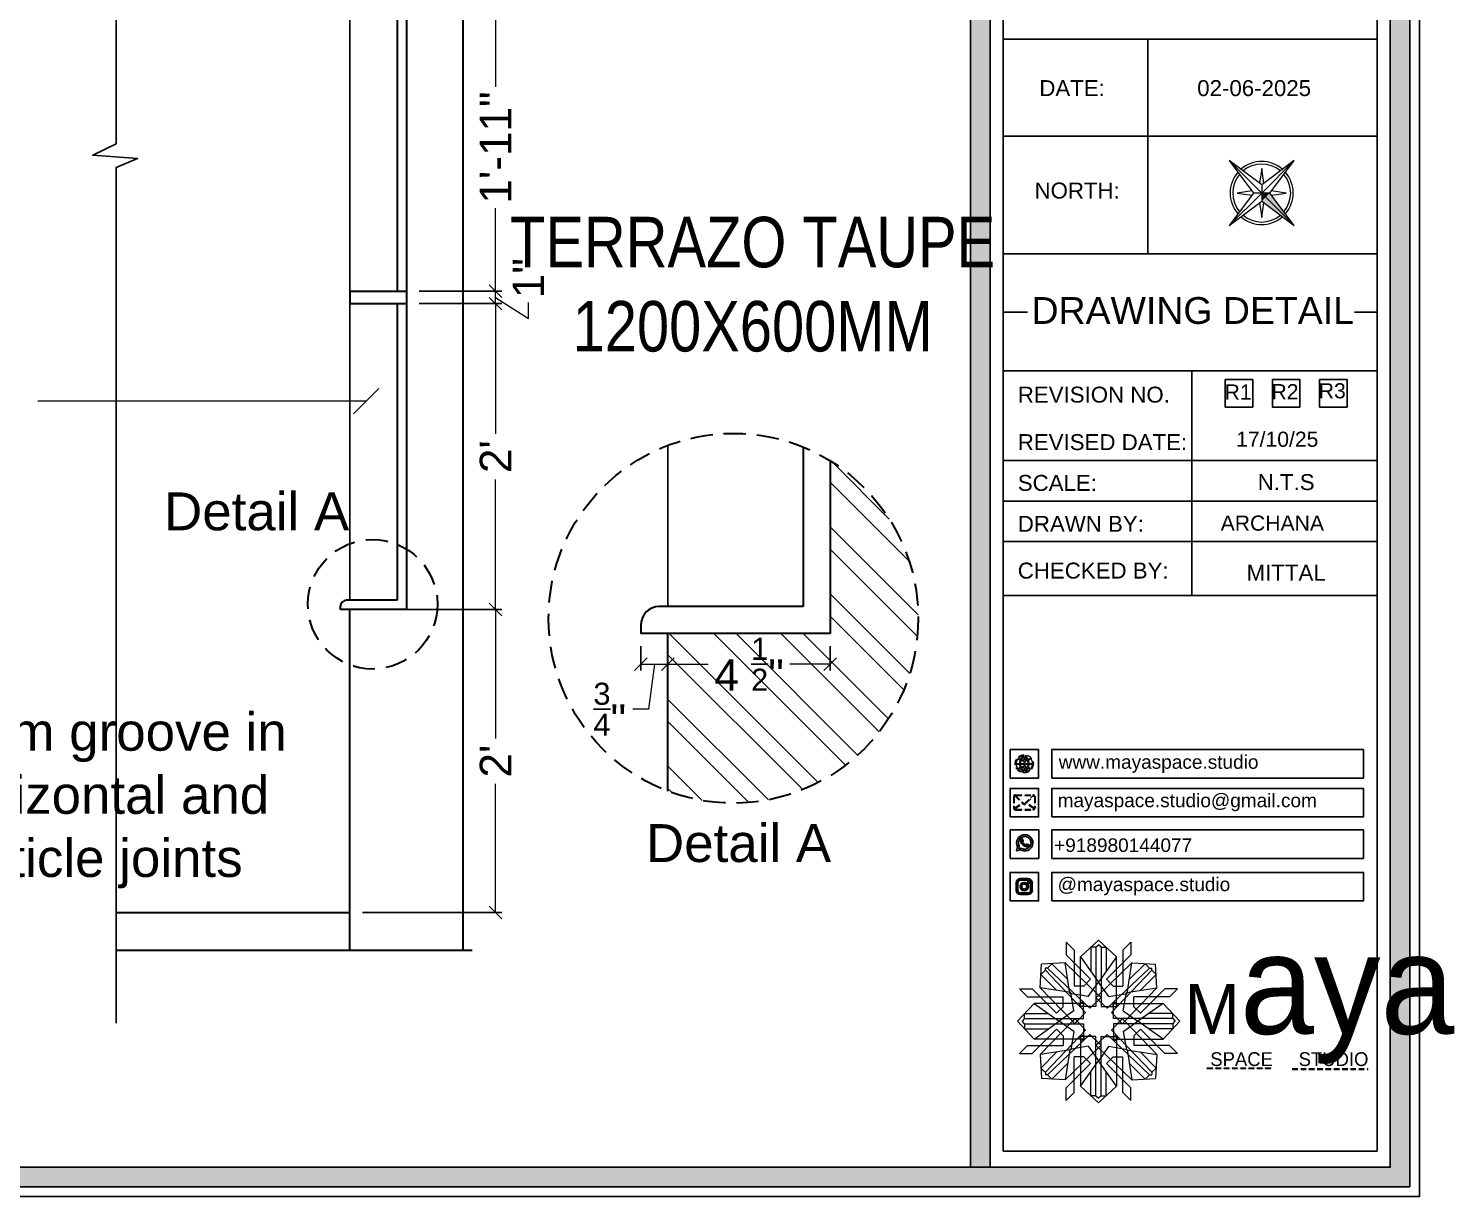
# Model space of a CAD drawing. Header units: millimetres. Extents: x 56222 to 3066687, y -650199 to -121287.
# Drawn here: x 150250.8 to 150363.8, y -184285.5 to -184193 of the extents above; entities that cross this region are included whole.
import ezdxf
from ezdxf.enums import TextEntityAlignment as Align

# ---------------------------------------------------------------- set-up
doc = ezdxf.new("R2010")
doc.units = ezdxf.units.MM
doc.header["$MEASUREMENT"] = 0
doc.header["$PDMODE"] = 35
doc.linetypes.add('DASHED2', pattern=[0.375, 0.25, -0.125])
doc.linetypes.add('DASHEDX2', pattern=[1.5, 1, -0.5])
doc.layers.get('Defpoints').update_dxf_attribs({"color": 220})
for name, color, linetype, lineweight in [('dim05', 1, 'Continuous', 13), ('Dimension', 10, 'DASHEDX2', 20), ('FIRST FLOOR ( TEXT )', 7, 'Continuous', 9), ('Flooring', 253, 'Continuous', 30), ('LABALLING', 1, 'Continuous', 25), ('NAME PLATE', 7, 'Continuous', 25), ('title block', 7, 'Continuous', 9), ('wall', 7, 'Continuous', 30), ('XX~SLAB ( BEAM )~ ( DIM )', 7, 'Continuous', 9)]:
    doc.layers.add(name, color=color, linetype=linetype, lineweight=lineweight)
doc.layers.add('hatch', color=253, linetype='Continuous', lineweight=0, transparency=0.4)
doc.styles.add('Aerial', font='arial.ttf')
doc.styles.add('Arial', font='arial.ttf')
doc.styles.add('KATHA', font='swissc.ttf')
doc.styles.get("Standard").update_dxf_attribs({"font": 'arial.ttf', "height": 6})
doc.dimstyles.new('ISO-25', dxfattribs={"dimtxt": 2.5, "dimasz": 1, "dimexe": 0.5, "dimexo": 1, "dimtad": 0, "dimdec": 1, "dimlunit": 4, "dimtxsty": 'Standard', "dimblk": 'OBLIQUE', "dimcen": 2.5, "dimclrd": 1, "dimclre": 1, "dimclrt": 5, "dimadec": 0, "dimazin": 0, "dimtfac": 1, "dimtdec": 1, "dimtmove": 0, "dimatfit": 3, "dimfxl": 1, "dimlwd": -1, "dimarcsym": 0})
doc.dimstyles.new('NEW ', dxfattribs={"dimtxt": 3, "dimasz": 2, "dimexe": 1, "dimexo": 1, "dimgap": 0.089996, "dimtad": 0, "dimtoh": 1, "dimzin": 3, "dimdsep": 46, "dimlunit": 4, "dimtxsty": 'Aerial', "dimblk": 'OBLIQUE', "dimcen": 0.089996, "dimdle": 1, "dimclrd": 252, "dimclre": 252, "dimclrt": 7, "dimadec": 0, "dimazin": 1, "dimtfac": 1, "dimtdec": 0, "dimtofl": 0, "dimtmove": 1, "dimatfit": 3, "dimldrblk": 'OBLIQUE', "dimfxl": 1, "dimtolj": 1, "dimtzin": 0, "dimlwd": 5, "dimlwe": 5, "dimarcsym": 0})

# ---------------------------------------------------------------- blocks, each defined once
blk = doc.blocks.new('FSFSF')
at = {"color": 42, "lineweight": 5, "true_color": 0xe0ac11}
for p, q in [((28600.03, 143.51), (28600.03, 140.16)), ((28602.15, 141.41), (28600.03, 143.51)), ((28603.86, 139.69), (28608.58, 144.08)), ((28613.31, 139.69), (28608.58, 144.08)), ((28615.02, 141.41), (28617.14, 143.51)), ((28617.14, 143.51), (28617.14, 140.16)), ((28606.47, 133.76), (28600.03, 140.16)), ((28602.15, 141.41), (28602.15, 131.95)), ((28603.86, 126.58), (28603.86, 139.69)), ((28603.86, 139.69), (28608.58, 133.02)), ((28607.9, 142.22), (28606.58, 142.22)), ((28606.58, 142.22), (28606.58, 135.84)), ((28607.9, 142.22), (28608.58, 142.85)), ((28607.9, 142.22), (28607.9, 126.58)), ((28609.27, 142.22), (28608.59, 142.85)), ((28613.31, 139.69), (28608.59, 133.02)), ((28609.27, 142.22), (28609.27, 126.58)), ((28609.27, 142.22), (28610.59, 142.22)), ((28610.59, 142.22), (28610.59, 135.84)), ((28610.7, 133.76), (28617.14, 140.16)), ((28613.31, 126.58), (28613.31, 139.69)), ((28615.02, 141.41), (28615.02, 131.95)), ((28593.19, 131.45), (28593.54, 137.71)), ((28593.39, 135), (28594.56, 136.12)), ((28599.8, 138.06), (28593.54, 137.71)), ((28595.12, 136.69), (28594.53, 136.69)), ((28594.56, 136.12), (28594.56, 136.71)), ((28605.17, 124.98), (28594.56, 136.12)), ((28596.24, 137.86), (28595.12, 136.69)), ((28606.27, 126.08), (28595.12, 136.69)), ((28596.24, 137.86), (28600.47, 133.65)), ((28601.03, 130), (28599.8, 138.06)), ((28599.8, 138.05), (28608.58, 129.56)), ((28617.37, 138.05), (28608.59, 129.56)), ((28610.9, 126.08), (28622.05, 136.69)), ((28612.02, 124.98), (28622.62, 136.12)), ((28616.14, 130), (28617.37, 138.06)), ((28620.93, 137.86), (28616.7, 133.65)), ((28617.37, 138.06), (28623.63, 137.71)), ((28620.93, 137.86), (28622.05, 136.69)), ((28622.05, 136.69), (28622.64, 136.69)), ((28622.62, 136.12), (28622.62, 136.71)), ((28623.8, 135), (28622.62, 136.12)), ((28624, 131.45), (28623.65, 137.71)), ((28593.39, 135), (28597.6, 130.78)), ((28604.75, 131.95), (28602.15, 131.95)), ((28606.47, 133.76), (28604.75, 131.95)), ((28605.86, 129.18), (28608.58, 133.02)), ((28611.31, 129.18), (28608.59, 133.02)), ((28610.7, 133.76), (28612.42, 131.95)), ((28612.42, 131.95), (28615.02, 131.95)), ((28623.8, 135), (28619.59, 130.78)), ((28587.73, 131.22), (28591.08, 131.22)), ((28589.84, 129.1), (28587.73, 131.22)), ((28589.84, 129.1), (28599.29, 129.1)), ((28597.49, 124.78), (28591.08, 131.22)), ((28593.19, 131.45), (28601.69, 122.67)), ((28601.25, 130.22), (28593.19, 131.45)), ((28599.29, 126.5), (28599.29, 129.1)), ((28605.86, 129.18), (28601.03, 130)), ((28602.07, 125.39), (28601.25, 130.22)), ((28606.27, 126.08), (28608.58, 128.27)), ((28607.9, 128.92), (28608.58, 129.56)), ((28607.9, 128.92), (28608.58, 128.27)), ((28609.27, 128.92), (28608.59, 129.56)), ((28609.27, 128.92), (28608.59, 128.27)), ((28610.9, 126.08), (28608.59, 128.27)), ((28611.31, 129.18), (28616.14, 130)), ((28615.12, 125.39), (28615.94, 130.22)), ((28623.99, 131.45), (28615.5, 122.67)), ((28615.94, 130.22), (28624, 131.45)), ((28627.34, 129.1), (28617.89, 129.1)), ((28617.89, 126.5), (28617.89, 129.1)), ((28619.7, 124.78), (28626.1, 131.22)), ((28629.45, 131.22), (28626.1, 131.22)), ((28627.34, 129.1), (28629.45, 131.22)), ((28591.56, 127.39), (28587.17, 122.66)), ((28589.03, 123.35), (28589.03, 124.67)), ((28589.03, 124.67), (28595.4, 124.67)), ((28604.66, 127.39), (28591.56, 127.39)), ((28591.56, 127.39), (28598.23, 122.67)), ((28597.49, 124.78), (28599.29, 126.5)), ((28602.07, 125.39), (28598.23, 122.67)), ((28605.17, 124.98), (28602.97, 122.67)), ((28603.68, 126.54), (28603.68, 127.39)), ((28604.66, 126.54), (28603.68, 126.54)), ((28604.71, 127.57), (28603.86, 127.57)), ((28607.9, 126.58), (28603.86, 126.58)), ((28604.66, 123.35), (28604.66, 127.39)), ((28604.7, 126.58), (28604.71, 127.57)), ((28609.27, 126.58), (28613.31, 126.58)), ((28612.02, 124.98), (28614.21, 122.67)), ((28612.46, 126.58), (28612.46, 127.57)), ((28612.46, 127.57), (28613.31, 127.57)), ((28612.52, 123.35), (28612.52, 127.39)), ((28612.52, 127.39), (28625.63, 127.39)), ((28612.52, 126.54), (28613.51, 126.54)), ((28613.51, 126.54), (28613.51, 127.39)), ((28615.12, 125.39), (28618.96, 122.67)), ((28619.7, 124.78), (28617.89, 126.5)), ((28625.63, 127.39), (28618.96, 122.67)), ((28628.16, 124.67), (28621.78, 124.67)), ((28625.63, 127.39), (28630.02, 122.66)), ((28628.16, 123.35), (28628.16, 124.67)), ((28591.56, 117.94), (28587.17, 122.66)), ((28589.03, 123.35), (28588.4, 122.67)), ((28589.03, 121.98), (28588.4, 122.65)), ((28589.03, 123.35), (28604.66, 123.35)), ((28589.03, 121.98), (28604.66, 121.98)), ((28589.03, 121.98), (28589.03, 120.66)), ((28589.03, 120.66), (28595.4, 120.66)), ((28597.49, 120.54), (28591.08, 114.11)), ((28591.56, 117.94), (28598.23, 122.65)), ((28593.19, 113.88), (28601.69, 122.65)), ((28597.49, 120.54), (28599.29, 118.83)), ((28602.07, 119.94), (28598.23, 122.65)), ((28602.33, 123.35), (28601.69, 122.67)), ((28602.33, 121.98), (28601.69, 122.65)), ((28602.33, 123.35), (28602.97, 122.67)), ((28602.33, 121.98), (28602.97, 122.65)), ((28605.17, 120.35), (28602.97, 122.65)), ((28604.66, 121.98), (28604.66, 117.94)), ((28612.02, 120.35), (28614.21, 122.65)), ((28628.16, 123.35), (28612.52, 123.35)), ((28612.52, 121.98), (28612.52, 117.94)), ((28628.16, 121.98), (28612.52, 121.98)), ((28614.85, 123.35), (28614.21, 122.67)), ((28614.85, 121.98), (28614.21, 122.65)), ((28614.85, 123.35), (28615.5, 122.67)), ((28614.85, 121.98), (28615.5, 122.65)), ((28615.12, 119.94), (28618.96, 122.65)), ((28623.99, 113.88), (28615.5, 122.65)), ((28619.7, 120.54), (28617.89, 118.83)), ((28625.63, 117.94), (28618.96, 122.65)), ((28619.7, 120.54), (28626.1, 114.11)), ((28628.16, 120.66), (28621.78, 120.66)), ((28625.63, 117.94), (28630.02, 122.66)), ((28628.16, 123.35), (28628.78, 122.67)), ((28628.16, 121.98), (28628.78, 122.65)), ((28628.16, 121.98), (28628.16, 120.66)), ((28604.66, 117.94), (28591.56, 117.94)), ((28605.17, 120.35), (28594.56, 109.2)), ((28606.27, 119.15), (28595.12, 108.54)), ((28599.29, 118.83), (28599.29, 116.23)), ((28602.07, 119.94), (28601.25, 115.1)), ((28604.66, 118.78), (28603.68, 118.78)), ((28603.68, 118.78), (28603.68, 117.94)), ((28607.9, 118.65), (28603.86, 118.65)), ((28603.86, 118.65), (28603.86, 105.54)), ((28604.71, 117.66), (28603.86, 117.66)), ((28604.7, 118.65), (28604.71, 117.66)), ((28606.27, 119.15), (28608.58, 116.96)), ((28607.9, 103.01), (28607.9, 118.65)), ((28607.9, 116.31), (28608.58, 116.96)), ((28610.9, 119.15), (28608.59, 116.96)), ((28609.27, 116.31), (28608.59, 116.96)), ((28609.27, 118.65), (28613.31, 118.65)), ((28609.27, 103.01), (28609.27, 118.65)), ((28610.9, 119.15), (28622.05, 108.54)), ((28612.02, 120.35), (28622.62, 109.2)), ((28612.46, 118.65), (28612.46, 117.66)), ((28612.46, 117.66), (28613.31, 117.66)), ((28612.52, 118.78), (28613.51, 118.78)), ((28612.52, 117.94), (28625.63, 117.94)), ((28613.31, 118.65), (28613.31, 105.54)), ((28613.51, 118.78), (28613.51, 117.94)), ((28615.12, 119.94), (28615.94, 115.1)), ((28617.89, 118.83), (28617.89, 116.23)), ((28589.84, 116.23), (28587.73, 114.11)), ((28587.73, 114.11), (28591.08, 114.11)), ((28589.84, 116.23), (28599.29, 116.23)), ((28601.25, 115.1), (28593.19, 113.87)), ((28593.19, 113.87), (28593.54, 107.62)), ((28593.39, 110.32), (28597.6, 114.55)), ((28599.8, 107.17), (28608.58, 115.67)), ((28601.03, 115.23), (28599.8, 107.17)), ((28605.86, 116.05), (28601.03, 115.23)), ((28602.15, 103.82), (28602.15, 113.27)), ((28604.75, 113.27), (28602.15, 113.27)), ((28606.47, 111.47), (28604.75, 113.27)), ((28605.86, 116.05), (28608.58, 112.21)), ((28607.9, 116.31), (28608.58, 115.67)), ((28609.27, 116.31), (28608.59, 115.67)), ((28611.31, 116.05), (28608.59, 112.21)), ((28617.37, 107.17), (28608.59, 115.67)), ((28610.7, 111.47), (28612.42, 113.27)), ((28611.31, 116.05), (28616.14, 115.23)), ((28612.42, 113.27), (28615.02, 113.27)), ((28615.02, 103.82), (28615.02, 113.27)), ((28615.94, 115.1), (28624, 113.87)), ((28616.14, 115.23), (28617.37, 107.17)), ((28627.34, 116.23), (28617.89, 116.23)), ((28623.8, 110.32), (28619.59, 114.55)), ((28624, 113.87), (28623.65, 107.62)), ((28629.45, 114.11), (28626.1, 114.11)), ((28627.34, 116.23), (28629.45, 114.11)), ((28593.39, 110.32), (28594.56, 109.2)), ((28594.56, 109.2), (28594.56, 108.61)), ((28596.24, 107.37), (28600.47, 111.58)), ((28606.47, 111.47), (28600.03, 105.07)), ((28603.86, 105.54), (28608.58, 112.21)), ((28606.58, 103.01), (28606.58, 109.38)), ((28613.31, 105.54), (28608.59, 112.21)), ((28610.59, 103.01), (28610.59, 109.38)), ((28610.7, 111.47), (28617.14, 105.07)), ((28620.93, 107.37), (28616.7, 111.58)), ((28623.8, 110.32), (28622.62, 109.2)), ((28622.62, 109.2), (28622.62, 108.61)), ((28599.8, 107.17), (28593.54, 107.52)), ((28595.12, 108.54), (28594.53, 108.54)), ((28596.24, 107.37), (28595.12, 108.54)), ((28603.86, 105.54), (28608.58, 101.15)), ((28613.31, 105.54), (28608.58, 101.15)), ((28617.37, 107.17), (28623.63, 107.52)), ((28620.93, 107.37), (28622.05, 108.54)), ((28622.05, 108.54), (28622.64, 108.54)), ((28600.03, 101.71), (28600.03, 105.07)), ((28602.15, 103.82), (28600.03, 101.71)), ((28607.9, 103.01), (28606.58, 103.01)), ((28607.9, 103.01), (28608.58, 102.38)), ((28609.27, 103.01), (28608.59, 102.38)), ((28609.27, 103.01), (28610.59, 103.01)), ((28615.02, 103.82), (28617.14, 101.71)), ((28617.14, 101.71), (28617.14, 105.07))]:
    blk.add_line(p, q, dxfattribs=at)
blk = doc.blocks.new('hgwg')
at = {"layer": 'Dimension', "true_color": 0xd39e00}
h = blk.add_hatch(color=42, dxfattribs=at)
h.dxf.hatch_style = 1
h.paths.add_polyline_path([(27505.71, 45.05), (27494.27, 45.05), (27494.27, 44.9), (27505.71, 44.9)])
h = blk.add_hatch(color=42, dxfattribs=at)
h.dxf.hatch_style = 1
h.paths.add_polyline_path([(27523.3, 44.9), (27509.68, 44.9), (27509.68, 44.75), (27523.3, 44.75)])
at = {"layer": 'Dimension', "color": 42, "true_color": 0xd39e00}
for p, q in [((27494.27, 45.05), (27505.71, 45.05)), ((27494.27, 44.9), (27494.27, 45.05)), ((27494.27, 44.9), (27505.71, 44.9)), ((27505.71, 45.05), (27505.71, 44.9)), ((27509.68, 44.9), (27523.3, 44.9)), ((27509.68, 44.9), (27509.68, 44.75)), ((27509.68, 44.75), (27523.3, 44.75)), ((27523.3, 44.75), (27523.3, 44.9))]:
    blk.add_line(p, q, dxfattribs=at)
at = {"layer": 'Dimension', "color": 42, "true_color": 0xd39e00, "attachment_point": 1}
for s, width, insert, char_height in [('{\\fCinzel|b0|i0|c0|p2;\\H1.5x;M\\fAmsterdam One|b0|i0|c0|p2;\\H2x;aya}', 85.3277, (27490.17, 69.17), 6), ('{\\fCinzel|b0|i0|c0|p2;SPACE     STUDIO}', 66.129, (27494.83, 47.86), 2.5)]:
    blk.add_mtext_dynamic_manual_height_columns(s, width=width, gutter_width=30, heights=[0], dxfattribs=dict(at, insert=insert, char_height=char_height))
blk = doc.blocks.new('QEGW4TG')
at = {"layer": 'Dimension', "true_color": 0x000000}
h = blk.add_hatch(color=18, dxfattribs=at)
h.dxf.hatch_style = 1
h.paths.add_polyline_path([(2.69, 1.93, 0.170513), (2.95, 1.97, 0.190337), (3.11, 2.18, 0.316231), (3.07, 2.28), (2.79, 2.37, 0.273721), (2.69, 2.34, 0.040749), (2.63, 2.27, -0.441282), (2.53, 2.25, -0.11828), (2.06, 2.64, -0.441282), (2.07, 2.74, 0.040749), (2.13, 2.81, 0.290083), (2.14, 2.92), (2.01, 3.18, 0.316231), (1.91, 3.2, 0.190337), (1.73, 3, 0.170513), (1.72, 2.74, 0.252784)], flags=0)
h.paths.add_polyline_path([(1.19, 1.98), (1.03, 1.3, 0.550912), (1.11, 1.23), (1.75, 1.39, 6.344125)])
h.paths.add_polyline_path([(1.81, 1.7), (1.4, 1.6), (1.5, 2.03, -9.071339)], flags=16)
h.paths.add_polyline_path([(3.11, 2.16, -0.17811), (2.95, 1.97, -0.170513), (2.69, 1.93, -0.252784), (1.72, 2.74, -0.170513), (1.73, 3, -0.17811), (1.89, 3.19, -0.370089), (2.01, 3.18), (2.14, 2.92, -0.307185), (2.13, 2.8, -0.041087), (2.06, 2.73, 0.321676), (2.05, 2.65, 0.126524), (2.55, 2.24, 0.312216), (2.62, 2.26, -0.041087), (2.68, 2.34, -0.290673), (2.79, 2.37), (3.07, 2.28, -0.370089)], flags=0)
h = blk.add_hatch(color=18, dxfattribs=at)
h.dxf.hatch_style = 1
h.paths.add_polyline_path([(2.79, 2.37, 0.273721), (2.69, 2.34, 0.040749), (2.63, 2.27, -0.441282), (2.53, 2.25, -0.11828), (2.06, 2.64, -0.441282), (2.07, 2.74, 0.040749), (2.13, 2.81, 0.290083), (2.14, 2.92), (2.01, 3.18, 0.316231), (1.91, 3.2, 0.190337), (1.73, 3, 0.170513), (1.72, 2.74, 0.252784), (2.69, 1.93, 0.170513), (2.95, 1.97, 0.190337), (3.11, 2.18, 0.316231), (3.07, 2.28)])
for p, q in [((2.01, 3.18), (2.14, 2.92)), ((3.07, 2.28), (2.8, 2.36)), ((1.19, 1.98), (1.03, 1.3)), ((1.1, 1.23), (1.75, 1.39)), ((1.5, 2.03), (1.4, 1.6)), ((1.4, 1.6), (1.81, 1.7))]:
    blk.add_line(p, q)
blk.add_lwpolyline([(0, 0), (4.68, 0), (4.68, 4.68), (0, 4.68)], close=True)
for centre, radius, start, end in [((2.39, 2.56), 1.34, 241.4727, 205.6422), ((2.39, 2.56), 1.04, 235.9962, 210.8333), ((2.09, 2.87), 0.39, 159.7007, 198.4072), ((2.96, 3.23), 1.33, 201.4218, 258.1669), ((2.07, 2.87), 0.364, 118.9685, 159.3648), ((1.94, 3.12), 0.0896, 41.8985, 123.1344), ((2.11, 2.68), 0.066, 135.9932, 224.8892), ((1.67, 3.16), 0.586, 312.4617, 321.8728), ((3.12, 3.42), 1.31, 216.5455, 243.5279), ((2.05, 2.87), 0.104, 320.3924, 28.6971), ((2.76, 2.27), 0.104, 70.4402, 138.745), ((1.09, 1.29), 0.0598, 164.8483, 282.1458), ((2.57, 2.3), 0.066, 234.2482, 323.1441), ((3.11, 1.94), 0.586, 137.2645, 146.6756), ((2.75, 2.31), 0.39, 260.7301, 299.4366), ((2.76, 2.29), 0.364, 299.7725, 340.1688), ((3.03, 2.2), 0.0896, 336.0029, 57.2388)]:
    blk.add_arc(centre, radius, start, end)
blk = doc.blocks.new('ASGERG')
at = {"layer": 'Dimension', "true_color": 0x000000}
h = blk.add_hatch(color=18, dxfattribs=at)
h.dxf.hatch_style = 1
h.paths.add_polyline_path([(0.99, 1.7, 0.353872), (1.69, 1.03), (2.96, 1.03, 0.353872), (3.66, 1.7), (3.66, 2.99, 0.353872), (2.96, 3.67), (1.69, 3.67, 0.353872), (0.99, 2.99)])
h.paths.add_polyline_path([(1.27, 2.97, -0.353872), (1.72, 3.4), (2.94, 3.4, -0.353872), (3.38, 2.97), (3.38, 1.72, -0.353872), (2.94, 1.3), (1.72, 1.3, -0.353872), (1.27, 1.72)], flags=16)
h.paths.add_polyline_path([(3.02, 2.35, -1), (1.64, 2.35, -1)], flags=0)
h.paths.add_polyline_path([(2.74, 2.35, -1), (1.92, 2.35, -1)], flags=0)
h.paths.add_polyline_path([(2.86, 3.02, -1), (3.19, 3.02, -1)], flags=0)
h.paths.add_polyline_path([(1.64, 2.35, 1), (3.02, 2.35, 1)], flags=0)
h = blk.add_hatch(color=18, dxfattribs=at)
h.dxf.hatch_style = 1
h.paths.add_polyline_path([(1.64, 2.35, 1), (3.02, 2.35, 1)])
h.paths.add_polyline_path([(2.74, 2.35, -1), (1.92, 2.35, -1)], flags=16)
h = blk.add_hatch(color=18, dxfattribs=at)
h.dxf.hatch_style = 1
h.paths.add_polyline_path([(3.19, 3.02, 1), (2.86, 3.02, 1)])
for p, q in [((0.99, 2.99), (0.99, 1.7)), ((1.27, 2.97), (1.27, 1.72)), ((1.69, 3.67), (2.96, 3.67)), ((2.94, 3.4), (1.72, 3.4)), ((3.38, 2.97), (3.38, 1.72)), ((3.66, 2.99), (3.66, 1.7)), ((1.69, 1.03), (2.96, 1.03)), ((2.94, 1.3), (1.72, 1.3))]:
    blk.add_line(p, q)
blk.add_lwpolyline([(0, 0), (4.68, 0), (4.68, 4.68), (0, 4.68)], close=True)
for centre, radius in [((2.33, 2.35), 0.694), ((2.33, 2.35), 0.414), ((3.02, 3.02), 0.168)]:
    blk.add_circle(centre, radius)
for centre, radius, start, end in [((1.76, 2.89), 0.778, 94.8631, 172.8127), ((1.76, 2.91), 0.491, 94.8631, 172.8127), ((2.9, 2.91), 0.491, 7.1873, 85.1369), ((2.89, 2.89), 0.778, 7.1873, 85.1369), ((1.76, 1.8), 0.778, 187.1873, 265.1369), ((1.76, 1.78), 0.491, 187.1873, 265.1369), ((2.9, 1.78), 0.491, 274.8631, 352.8127), ((2.89, 1.8), 0.778, 274.8631, 352.8127)]:
    blk.add_arc(centre, radius, start, end)
blk = doc.blocks.new('ETYETE')
at = {"layer": 'Dimension', "true_color": 0x000000}
h = blk.add_hatch(color=18, dxfattribs=at)
h.dxf.hatch_style = 1
h.paths.add_polyline_path([(3.76, 1.14, 0.414214), (4.12, 1.5), (4.12, 3.29, 0.414214), (3.76, 3.65), (0.92, 3.65, 0.414214), (0.56, 3.29), (0.56, 1.5, 0.414214), (0.92, 1.14)])
h.paths.add_polyline_path([(2.61, 2.22), (3.92, 1.34, -0.198912), (3.76, 1.28), (0.92, 1.28, -0.198912), (0.76, 1.34), (2.08, 2.22), (2.34, 1.98)], flags=16)
h.paths.add_polyline_path([(2.34, 2.16), (0.89, 3.51, -0.028783), (0.92, 3.52), (3.76, 3.52, -0.028783), (3.79, 3.51)], flags=16)
h.paths.add_polyline_path([(2.71, 2.32), (3.92, 3.45, -0.202482), (3.99, 3.29), (3.99, 1.5, -0.043076), (3.98, 1.46)], flags=16)
h.paths.add_polyline_path([(1.98, 2.32), (0.7, 1.46, -0.043076), (0.7, 1.5), (0.7, 3.29, -0.202482), (0.76, 3.45)], flags=16)
blk.add_lwpolyline([(0, 0), (4.68, 0), (4.68, 4.68), (0, 4.68)], close=True)
at = {"layer": 'Dimension', "color": 18, "true_color": 0x000000}
for p, q in [((0.56, 3.29), (0.56, 1.5)), ((0.7, 3.29), (0.7, 1.5)), ((0.76, 3.45), (1.98, 2.32)), ((0.89, 3.51), (2.34, 2.16)), ((0.92, 3.65), (3.76, 3.65)), ((0.92, 3.52), (3.76, 3.52)), ((2.34, 2.16), (3.79, 3.51)), ((2.71, 2.32), (3.92, 3.45)), ((3.99, 3.29), (3.99, 1.5)), ((4.12, 3.29), (4.12, 1.5)), ((0.7, 1.46), (1.98, 2.32)), ((0.76, 1.34), (2.08, 2.22)), ((0.92, 1.28), (3.76, 1.28)), ((0.92, 1.14), (3.76, 1.14)), ((2.08, 2.22), (2.34, 1.98)), ((2.34, 1.98), (2.61, 2.22)), ((3.92, 1.34), (2.61, 2.22)), ((3.98, 1.46), (2.71, 2.32))]:
    blk.add_line(p, q, dxfattribs=at)
for centre, radius, start, end in [((0.92, 3.29), 0.358, 90, 180), ((0.92, 3.29), 0.224, 134.2136, 180), ((0.92, 3.29), 0.224, 90, 96.5948), ((3.76, 3.29), 0.358, 0, 90), ((3.76, 3.29), 0.224, 83.4052, 90), ((3.76, 3.29), 0.224, 0, 45.7864), ((0.92, 1.5), 0.358, 180, 270), ((0.92, 1.5), 0.224, 180, 189.8662), ((0.92, 1.5), 0.224, 225, 270), ((3.76, 1.5), 0.358, 270, 0), ((3.76, 1.5), 0.224, 270, 315), ((3.76, 1.5), 0.224, 350.1338, 0)]:
    blk.add_arc(centre, radius, start, end, dxfattribs=at)
blk = doc.blocks.new('DTGWEGEARG')
at = {"layer": 'Dimension', "true_color": 0x000000}
h = blk.add_hatch(color=18, dxfattribs=at)
h.dxf.hatch_style = 1
h.paths.add_polyline_path([(3.83, 2.34, 1), (0.85, 2.34, 1)])
h.paths.add_polyline_path([(2.51, 1.01, 0.105795), (2.96, 1.58, -0.055205), (3.3, 1.41, -0.169822)], flags=16)
h.paths.add_polyline_path([(2.41, 1.12), (2.41, 1.69, -0.058279), (2.81, 1.63, -0.103353)], flags=16)
h.paths.add_polyline_path([(2.26, 1.13, -0.101741), (1.87, 1.63, -0.057171), (2.26, 1.69)], flags=16)
h.paths.add_polyline_path([(2.17, 1.01, -0.169822), (1.38, 1.41, -0.055205), (1.72, 1.58, 0.105795)], flags=16)
h.paths.add_polyline_path([(3.02, 1.72, 0.081336), (3.13, 2.27), (3.68, 2.27, -0.152069), (3.4, 1.52, 0.05687)], flags=16)
h.paths.add_polyline_path([(2.87, 1.77, 0.061945), (2.41, 1.84), (2.41, 2.27), (2.98, 2.27, -0.081344)], flags=16)
h.paths.add_polyline_path([(2.26, 1.84, 0.060923), (1.8, 1.77, -0.081344), (1.7, 2.27), (2.26, 2.27)], flags=16)
h.paths.add_polyline_path([(1.66, 1.72, 0.05687), (1.28, 1.52, -0.152069), (1, 2.27), (1.55, 2.27, 0.081336)], flags=16)
h.paths.add_polyline_path([(2.41, 2.42), (2.41, 2.83, 0.061945), (2.87, 2.91, -0.080009), (2.98, 2.42)], flags=16)
h.paths.add_polyline_path([(3.13, 2.42, 0.080116), (3.02, 2.96, 0.05687), (3.4, 3.16, 0.028258), (3.3, 3.27, -0.055205), (2.96, 3.1, 0.105795), (2.51, 3.67, -0.36029), (3.68, 2.42)], flags=16)
h.paths.add_polyline_path([(2.26, 2.42), (1.7, 2.42, -0.080009), (1.8, 2.91, 0.060923), (2.26, 2.84)], flags=16)
h.paths.add_polyline_path([(1.55, 2.42), (1, 2.42, -0.150466), (1.28, 3.16, 0.05687), (1.66, 2.96, 0.080116)], flags=16)
h.paths.add_polyline_path([(2.41, 2.98), (2.41, 3.56, -0.103353), (2.81, 3.05, -0.058279)], flags=16)
h.paths.add_polyline_path([(2.26, 2.99, -0.057171), (1.87, 3.05, -0.101741), (2.26, 3.55)], flags=16)
h.paths.add_polyline_path([(1.72, 3.1, -0.055205), (1.38, 3.27, -0.169822), (2.17, 3.67, 0.105795)], flags=16)
blk.add_lwpolyline([(0, 0), (4.68, 0), (4.68, 4.68), (0, 4.68)], close=True)
at = {"layer": 'Dimension', "color": 18, "true_color": 0x000000}
for p, q in [((1, 2.42), (1.55, 2.42)), ((1.7, 2.42), (2.26, 2.42)), ((2.26, 3.55), (2.26, 2.99)), ((2.26, 2.84), (2.26, 2.42)), ((2.41, 3.56), (2.41, 2.98)), ((2.41, 2.83), (2.41, 2.42)), ((2.41, 2.42), (2.98, 2.42)), ((3.13, 2.42), (3.68, 2.42)), ((1, 2.27), (1.55, 2.27)), ((1.7, 2.27), (2.26, 2.27)), ((2.26, 2.27), (2.26, 1.84)), ((2.26, 1.69), (2.26, 1.13)), ((2.41, 2.27), (2.98, 2.27)), ((2.41, 2.27), (2.41, 1.84)), ((2.41, 1.69), (2.41, 1.12)), ((3.13, 2.27), (3.68, 2.27))]:
    blk.add_line(p, q, dxfattribs=at)
blk.add_circle((2.34, 2.34), 1.49, dxfattribs=at)
for centre, radius, start, end in [((2.34, 2.34), 1.34, 142.3819, 176.6093), ((2.34, 4.74), 1.9, 236.1399, 249.1595), ((2.34, 2.34), 1.34, 97.3549, 135.9073), ((2.34, 4.74), 1.75, 236.7417, 249.3811), ((3.28, 2.34), 1.73, 159.0567, 177.3789), ((3.28, 2.34), 1.58, 158.8325, 177.1302), ((3.28, 2.34), 1.73, 129.9301, 154.0867), ((2.34, 4.74), 1.9, 253.6799, 267.6253), ((3.28, 2.34), 1.58, 130.1073, 153.3446), ((2.34, 4.74), 1.75, 254.3336, 267.422), ((1.4, 2.34), 1.58, 26.6554, 50.2584), ((2.34, 4.74), 1.75, 272.3248, 285.6664), ((2.34, 4.74), 1.9, 272.1415, 286.3201), ((2.34, 2.34), 1.34, 3.3907, 82.6451), ((1.4, 2.34), 1.73, 25.9133, 50.0699), ((1.4, 2.34), 1.58, 2.8698, 21.1675), ((2.34, 4.74), 1.75, 290.6189, 303.2583), ((2.34, 4.74), 1.9, 290.8405, 303.8601), ((1.4, 2.34), 1.73, 2.6211, 20.9433), ((2.34, 2.34), 1.34, 183.0315, 217.6181), ((2.34, -0.06), 1.9, 110.8405, 123.8601), ((2.34, -0.06), 1.75, 110.6189, 123.2583), ((2.34, 2.34), 1.34, 224.0927, 262.6451), ((3.28, 2.34), 1.73, 182.3435, 200.9433), ((3.28, 2.34), 1.58, 182.5658, 201.1675), ((3.28, 2.34), 1.73, 205.9133, 230.0699), ((2.34, -0.06), 1.9, 92.3747, 106.3201), ((2.34, -0.06), 1.75, 92.578, 105.6664), ((3.28, 2.34), 1.58, 206.6554, 229.8927), ((2.34, -0.06), 1.9, 73.6799, 87.8585), ((2.34, -0.06), 1.75, 74.3336, 87.6752), ((1.4, 2.34), 1.58, 309.7416, 333.3446), ((1.4, 2.34), 1.73, 309.9301, 334.0867), ((2.34, 2.34), 1.34, 277.3549, 315.9073), ((1.4, 2.34), 1.58, 338.8325, 357.4342), ((2.34, -0.06), 1.75, 56.7417, 69.3811), ((1.4, 2.34), 1.73, 339.0567, 357.6565), ((2.34, -0.06), 1.9, 56.1399, 69.1595), ((2.34, 2.34), 1.34, 322.3819, 356.9685)]:
    blk.add_arc(centre, radius, start, end, dxfattribs=at)
blk = doc.blocks.new('4t')
at = {"transparency": 33554607}
h = blk.add_hatch(color=1, dxfattribs=at)
h.dxf.hatch_style = 1
h.paths.add_polyline_path([(45531.33, -35822.29), (45529.23, -35821.83), (45528.09, -35837.01)])
h = blk.add_hatch(color=1, dxfattribs=at)
h.dxf.hatch_style = 1
h.paths.add_polyline_path([(45533.44, -35822.75), (45531.33, -35822.29), (45528.09, -35837.01)])
h = blk.add_hatch(color=1, dxfattribs=at)
h.dxf.hatch_style = 1
h.paths.add_polyline_path([(45531.8, -35820.19), (45529.23, -35821.83), (45531.33, -35822.29)])
h = blk.add_hatch(color=1, dxfattribs=at)
h.dxf.hatch_style = 1
h.paths.add_polyline_path([(45531.8, -35820.19), (45531.33, -35822.29), (45533.44, -35822.75)])
at = {"layer": 'title block', "color": 7, "lineweight": 9}
for p, q in [((45535.51, -35803.37), (45530.16, -35817.62)), ((45535.51, -35803.37), (45531.8, -35820.19)), ((45534.36, -35818.55), (45535.51, -35803.37)), ((45530.16, -35817.62), (45514.98, -35816.48)), ((45514.98, -35816.48), (45529.23, -35821.83)), ((45514.98, -35816.48), (45531.8, -35820.19)), ((45530.5, -35816.7), (45526.88, -35812.49)), ((45526.88, -35812.49), (45529.18, -35817.55)), ((45539.5, -35815.27), (45534.44, -35817.57)), ((45535.28, -35818.89), (45539.5, -35815.27)), ((45528.31, -35821.48), (45524.1, -35825.11)), ((45531.8, -35820.19), (45528.09, -35837.01)), ((45529.23, -35821.83), (45528.09, -35837.01)), ((45531.8, -35820.19), (45529.23, -35821.83)), ((45531.8, -35820.19), (45530.16, -35817.62)), ((45534.36, -35818.55), (45531.8, -35820.19)), ((45533.44, -35822.75), (45531.8, -35820.19)), ((45531.8, -35820.19), (45548.62, -35823.9)), ((45548.62, -35823.9), (45534.36, -35818.55)), ((45524.1, -35825.11), (45529.16, -35822.81)), ((45528.09, -35837.01), (45533.44, -35822.75)), ((45533.09, -35823.67), (45536.71, -35827.89)), ((45533.44, -35822.75), (45548.62, -35823.9)), ((45536.71, -35827.89), (45534.42, -35822.83))]:
    blk.add_line(p, q, dxfattribs=at)
for radius, start, end in [(11.79, 81.36, 163.7665), (10.83, 82.4286, 162.6979), (10.83, 352.4286, 72.6979), (11.79, 351.36, 73.7665), (11.79, 171.36, 253.7665), (10.83, 172.4286, 252.6979), (11.79, 261.36, 343.7665), (10.83, 262.4286, 342.6979)]:
    blk.add_arc((45531.8, -35820.19), radius, start, end, dxfattribs=at)
blk = doc.blocks.new('_Oblique')
at = {"layer": 'wall', "color": 0, "lineweight": -2}
blk.add_line((-0.5, -0.5), (0.5, 0.5), dxfattribs=at)
blk = doc.blocks.new('*D1160')
at = {"layer": 'Defpoints', "color": 0, "lineweight": 25, "transparency": 16777216}
for p in [(150276.22, -184239.04), (150287.77, -184239.04), (150276.22, -184263.04)]:
    blk.add_point(p, dxfattribs=at)
at = {"layer": 'dim05', "color": 1, "linetype": 'Continuous', "lineweight": -2, "transparency": 16777216}
for p, q in [((150277.22, -184239.04), (150288.27, -184239.04)), ((150277.22, -184263.04), (150288.27, -184263.04))]:
    blk.add_line(p, q, dxfattribs=at)
at = {"layer": 'dim05', "color": 1, "linetype": 'Continuous', "transparency": 16777216}
for p, q in [((150287.77, -184239.04), (150287.77, -184249.25)), ((150287.77, -184263.04), (150287.77, -184252.84))]:
    blk.add_line(p, q, dxfattribs=at)
at = {"layer": 'dim05', "color": 1, "transparency": 16777216}
for p, rotation in [((150287.77, -184239.04), 90), ((150287.77, -184263.04), 270)]:
    blk.add_blockref('_Oblique', p, dxfattribs=dict(at, rotation=rotation))
at = {"layer": 'dim05', "color": 5, "lineweight": 25, "transparency": 16777216, "insert": (150287.77, -184251.04), "char_height": 2.5, "attachment_point": 5, "rotation": 90, "style": 'Arial'}
blk.add_mtext("2'", dxfattribs=at)
blk = doc.blocks.new('*D1161')
at = {"layer": 'Defpoints', "color": 0, "lineweight": 25, "transparency": 16777216}
for p in [(150280.72, -184214.8), (150287.77, -184214.8), (150280.72, -184239.04)]:
    blk.add_point(p, dxfattribs=at)
at = {"layer": 'dim05', "color": 1, "linetype": 'Continuous', "lineweight": -2, "transparency": 16777216}
for p, q in [((150281.72, -184214.8), (150288.27, -184214.8)), ((150281.72, -184239.04), (150288.27, -184239.04))]:
    blk.add_line(p, q, dxfattribs=at)
at = {"layer": 'dim05', "color": 1, "linetype": 'Continuous', "transparency": 16777216}
for p, q in [((150287.77, -184214.8), (150287.77, -184225.12)), ((150287.77, -184239.04), (150287.77, -184228.72))]:
    blk.add_line(p, q, dxfattribs=at)
at = {"layer": 'dim05', "color": 1, "transparency": 16777216}
for p, rotation in [((150287.77, -184214.8), 90), ((150287.77, -184239.04), 270)]:
    blk.add_blockref('_Oblique', p, dxfattribs=dict(at, rotation=rotation))
at = {"layer": 'dim05', "color": 5, "lineweight": 25, "transparency": 16777216, "insert": (150287.77, -184226.92), "char_height": 2.5, "attachment_point": 5, "rotation": 90, "style": 'Arial'}
blk.add_mtext("2'", dxfattribs=at)
blk = doc.blocks.new('*D1162')
at = {"layer": 'Defpoints', "color": 0, "linetype": 'Continuous', "lineweight": 25, "transparency": 16777216}
for p in [(150280.72, -184213.8), (150287.77, -184213.8), (150280.72, -184214.8)]:
    blk.add_point(p, dxfattribs=at)
at = {"layer": 'dim05', "color": 1, "linetype": 'Continuous', "lineweight": -2, "transparency": 16777216}
for p, q in [((150281.72, -184213.8), (150288.27, -184213.8)), ((150281.72, -184214.8), (150288.27, -184214.8))]:
    blk.add_line(p, q, dxfattribs=at)
at = {"layer": 'dim05', "color": 1, "linetype": 'Continuous', "transparency": 16777216}
for p, q in [((150287.77, -184213.8), (150287.77, -184212.8)), ((150287.77, -184214.8), (150287.77, -184213.8)), ((150287.77, -184214.8), (150287.77, -184213.8)), ((150287.77, -184214.3), (150290.37, -184215.97)), ((150287.77, -184214.8), (150287.77, -184215.8)), ((150290.37, -184215.97), (150290.37, -184214.72))]:
    blk.add_line(p, q, dxfattribs=at)
for p, rotation in [((150287.77, -184213.8), 270), ((150287.77, -184214.8), 90)]:
    blk.add_blockref('_Oblique', p, dxfattribs=dict(at, rotation=rotation))
at = {"layer": 'dim05', "color": 5, "linetype": 'Continuous', "lineweight": 25, "transparency": 16777216, "insert": (150290.37, -184212.78), "char_height": 2.5, "attachment_point": 5, "rotation": 90, "style": 'Arial'}
blk.add_mtext('1"', dxfattribs=at)
blk = doc.blocks.new('*D1163')
at = {"layer": 'Defpoints', "color": 0, "linetype": 'Continuous', "lineweight": 25, "transparency": 16777216}
for p in [(150280.72, -184191.07), (150287.77, -184191.07), (150280.72, -184213.8)]:
    blk.add_point(p, dxfattribs=at)
at = {"layer": 'dim05', "color": 1, "linetype": 'Continuous', "lineweight": -2, "transparency": 16777216}
for p, q in [((150281.72, -184191.07), (150288.27, -184191.07)), ((150281.72, -184213.8), (150288.27, -184213.8))]:
    blk.add_line(p, q, dxfattribs=at)
at = {"layer": 'dim05', "color": 1, "linetype": 'Continuous', "transparency": 16777216}
for p, q in [((150287.77, -184191.07), (150287.77, -184197.63)), ((150287.77, -184213.8), (150287.77, -184207.23))]:
    blk.add_line(p, q, dxfattribs=at)
for p, rotation in [((150287.77, -184191.07), 90), ((150287.77, -184213.8), 270)]:
    blk.add_blockref('_Oblique', p, dxfattribs=dict(at, rotation=rotation))
at = {"layer": 'dim05', "color": 5, "linetype": 'Continuous', "lineweight": 25, "transparency": 16777216, "insert": (150287.77, -184202.43), "char_height": 2.5, "attachment_point": 5, "rotation": 90, "style": 'Arial'}
blk.add_mtext('1\'-11"', dxfattribs=at)
blk = doc.blocks.new('*D1167')
at = {"layer": 'Defpoints', "color": 0, "lineweight": 25, "transparency": 16777216}
for p in [(150299.29, -184240.94), (150301.43, -184240.94), (150301.43, -184243.37)]:
    blk.add_point(p, dxfattribs=at)
at = {"layer": 'dim05', "color": 1, "linetype": 'Continuous', "lineweight": -2, "transparency": 16777216}
for p, q in [((150299.29, -184241.94), (150299.29, -184243.87)), ((150301.43, -184241.94), (150301.43, -184243.87))]:
    blk.add_line(p, q, dxfattribs=at)
at = {"layer": 'dim05', "color": 1, "linetype": 'Continuous', "transparency": 16777216}
for p, q in [((150299.29, -184243.37), (150301.43, -184243.37)), ((150300.36, -184243.37), (150299.9, -184246.93)), ((150299.9, -184246.93), (150298.65, -184246.93))]:
    blk.add_line(p, q, dxfattribs=at)
at = {"layer": 'dim05', "color": 1, "transparency": 16777216, "rotation": 180}
blk.add_blockref('_Oblique', (150299.29, -184243.37), dxfattribs=at)
at = {"layer": 'dim05', "color": 1, "transparency": 16777216}
blk.add_blockref('_Oblique', (150301.43, -184243.37), dxfattribs=at)
at = {"layer": 'dim05', "color": 5, "lineweight": 25, "transparency": 16777216, "insert": (150296.82, -184246.93), "char_height": 2.5, "attachment_point": 5, "style": 'Arial'}
blk.add_mtext('{\\H0.7x;\\S3/4;}"', dxfattribs=at)
blk = doc.blocks.new('*D1168')
at = {"layer": 'Defpoints', "color": 0, "lineweight": 25, "transparency": 16777216}
for p in [(150301.43, -184240.94), (150314.28, -184240.94), (150314.28, -184243.37)]:
    blk.add_point(p, dxfattribs=at)
at = {"layer": 'dim05', "color": 1, "linetype": 'Continuous', "lineweight": -2, "transparency": 16777216}
for p, q in [((150301.43, -184241.94), (150301.43, -184243.87)), ((150314.28, -184241.94), (150314.28, -184243.87))]:
    blk.add_line(p, q, dxfattribs=at)
at = {"layer": 'dim05', "color": 1, "linetype": 'Continuous', "transparency": 16777216}
for p, q in [((150301.43, -184243.37), (150304.62, -184243.37)), ((150314.28, -184243.37), (150311.09, -184243.37))]:
    blk.add_line(p, q, dxfattribs=at)
at = {"layer": 'dim05', "color": 1, "transparency": 16777216, "rotation": 180}
blk.add_blockref('_Oblique', (150301.43, -184243.37), dxfattribs=at)
at = {"layer": 'dim05', "color": 1, "transparency": 16777216}
blk.add_blockref('_Oblique', (150314.28, -184243.37), dxfattribs=at)
at = {"layer": 'dim05', "color": 5, "lineweight": 25, "transparency": 16777216, "insert": (150307.86, -184243.37), "char_height": 2.5, "attachment_point": 5, "style": 'Arial'}
blk.add_mtext('4 {\\H0.7x;\\S1/2;}"', dxfattribs=at)

msp = doc.modelspace()

# ---------------------------------------------------------------- hatches: boundary and pattern name
at = {"layer": 'hatch', "linetype": 'Continuous', "lineweight": 25}
h = msp.add_hatch(dxfattribs=at)
h.set_pattern_fill('ANSI32', color=256, scale=10, angle=90, style=0)
h.set_pattern_definition([(135, (-112.538, -9.4956), (-2.65165043, -2.65165043), []), (135, (-112.538, -7.728), (-2.65165043, -2.65165043), [])])
h.paths.add_polyline_path([(150321.259, -184239.726, 0.2606464), (150314.28, -184227.247), (150314.28, -184240.942), (150301.433, -184240.942), (150301.433, -184253.424, 0.52454)])
at = {"layer": 'NAME PLATE', "true_color": 0xd39e00}
h = msp.add_hatch(color=42, dxfattribs=at)
h.paths.add_polyline_path([(150139.821, -184129.632), (150139.821, -184284.758), (150360.209, -184284.758), (150360.209, -184129.632)])
h.paths.add_polyline_path([(150141.368, -184131.179), (150358.663, -184131.179), (150358.663, -184283.211), (150141.368, -184283.211)], flags=16)
msp.add_hatch(color=42, dxfattribs=at).paths.add_polyline_path([(150325.408, -184283.211), (150326.955, -184283.211), (150326.955, -184129.632), (150325.408, -184129.632)])

# ---------------------------------------------------------------- linework, layer by layer
at = {"layer": 'Flooring', "ltscale": 4}
msp.add_line((150257.721, -184263.042), (150276.216, -184263.042), dxfattribs=at)
at = {"layer": 'NAME PLATE', "color": 42, "true_color": 0xd39e00}
for p, q in [((150357.615, -184193.841), (150328.002, -184193.841)), ((150339.46, -184193.841), (150339.46, -184210.842)), ((150357.615, -184201.537), (150328.002, -184201.537)), ((150357.615, -184210.842), (150328.002, -184210.842)), ((150328.002, -184210.842), (150328.002, -184237.91)), ((150357.615, -184210.842), (150357.615, -184237.91)), ((150328.002, -184215.483), (150329.917, -184215.483)), ((150355.825, -184215.483), (150357.615, -184215.483)), ((150328.002, -184220.123), (150357.615, -184220.123)), ((150342.944, -184237.91), (150342.944, -184220.123)), ((150357.615, -184227.238), (150328.002, -184227.238)), ((150357.615, -184230.442), (150328.002, -184230.442)), ((150357.615, -184233.646), (150328.002, -184233.646)), ((150328.002, -184237.91), (150357.615, -184237.91))]:
    msp.add_line(p, q, dxfattribs=at)
for points in [[(150139.048, -184128.859), (150360.983, -184128.859), (150360.983, -184285.532), (150139.048, -184285.532)], [(150139.821, -184129.632), (150360.209, -184129.632), (150360.209, -184284.758), (150139.821, -184284.758)], [(150325.408, -184283.211), (150325.408, -184129.632), (150326.955, -184129.632), (150326.955, -184283.211)], [(150141.368, -184131.179), (150358.663, -184131.179), (150358.663, -184283.211), (150141.368, -184283.211)], [(150328.002, -184281.938), (150328.002, -184132.452), (150357.615, -184132.452), (150357.615, -184281.938)], [(150345.589, -184220.811), (150347.77, -184220.811), (150347.77, -184222.992), (150345.589, -184222.992)], [(150349.325, -184220.811), (150351.506, -184220.811), (150351.506, -184222.992), (150349.325, -184222.992)], [(150353.06, -184220.811), (150355.241, -184220.811), (150355.241, -184222.992), (150353.06, -184222.992)]]:
    msp.add_lwpolyline(points, close=True, dxfattribs=at)
at = {"layer": 'NAME PLATE', "color": 18, "true_color": 0x000000}
for points in [[(150331.836, -184252.385), (150356.53, -184252.385), (150356.53, -184250.128), (150331.836, -184250.128)], [(150331.836, -184255.465), (150356.53, -184255.465), (150356.53, -184253.208), (150331.836, -184253.208)], [(150331.847, -184258.751), (150356.53, -184258.751), (150356.53, -184256.494), (150331.847, -184256.494)], [(150331.836, -184262.116), (150356.53, -184262.116), (150356.53, -184259.859), (150331.836, -184259.859)]]:
    msp.add_lwpolyline(points, close=True, dxfattribs=at)
at = {"layer": 'wall', "lineweight": 30}
for p, q in [((150285.216, -184266.042), (150285.216, -184170.042)), ((150276.216, -184266.042), (150276.216, -184239.042)), ((150301.433, -184253.424), (150301.433, -184240.942)), ((150285.926, -184266.042), (150257.721, -184266.042))]:
    msp.add_line(p, q, dxfattribs=at)
at = {"layer": 'XX~SLAB ( BEAM )~ ( DIM )', "color": 27, "lineweight": 25, "true_color": 0x7d5120}
for p, q in [((150276.216, -184238.292), (150276.216, -184170.792)), ((150301.433, -184238.801), (150301.433, -184226.028))]:
    msp.add_line(p, q, dxfattribs=at)
at = {"layer": 'XX~SLAB ( BEAM )~ ( DIM )', "color": 27, "lineweight": 30, "true_color": 0x7d5120}
for p, q in [((150280.716, -184170.042), (150280.716, -184239.042)), ((150279.966, -184191.068), (150279.966, -184213.798)), ((150276.216, -184213.798), (150280.716, -184213.798)), ((150276.216, -184213.798), (150276.216, -184214.798)), ((150276.216, -184214.798), (150280.716, -184214.798)), ((150279.966, -184214.798), (150279.966, -184238.292)), ((150312.139, -184226.163), (150312.139, -184238.801)), ((150314.28, -184227.247), (150314.28, -184240.942)), ((150279.966, -184238.292), (150275.966, -184238.292)), ((150275.466, -184238.792), (150275.466, -184239.042)), ((150280.716, -184239.042), (150275.466, -184239.042)), ((150312.139, -184238.801), (150300.72, -184238.801)), ((150299.292, -184240.228), (150299.292, -184240.942)), ((150314.28, -184240.942), (150299.292, -184240.942))]:
    msp.add_line(p, q, dxfattribs=at)
at = {"layer": 'XX~SLAB ( BEAM )~ ( DIM )', "color": 18, "linetype": 'Continuous', "lineweight": 25, "ltscale": 0.01, "true_color": 0x000000}
msp.add_lwpolyline([(150257.721, -184134.542), (150257.721, -184202.136), (150255.849, -184203.044), (150259.407, -184203.294), (150257.721, -184204.011), (150257.721, -184271.795)], dxfattribs=at)
at = {"layer": 'XX~SLAB ( BEAM )~ ( DIM )', "color": 3, "linetype": 'DASHED2', "lineweight": 30, "ltscale": 7}
for centre, radius in [((150306.614, -184239.726), 14.645), ((150278.03, -184238.616), 5.13)]:
    msp.add_circle(centre, radius, dxfattribs=at)
at = {"layer": 'XX~SLAB ( BEAM )~ ( DIM )', "color": 27, "lineweight": 30, "true_color": 0x7d5120}
for centre, radius in [((150275.966, -184238.792), 0.5), ((150300.72, -184240.228), 1.427)]:
    msp.add_arc(centre, radius, 90, 180, dxfattribs=at)

# ---------------------------------------------------------------- block references
at = {"layer": 'NAME PLATE', "xscale": 0.2121163395280533, "yscale": 0.2121163395280533, "zscale": 0.2121163395280533, "rotation": 57.43675864906671}
msp.add_blockref('4t', (138746.61, -188256.312), dxfattribs=at)
at = {"layer": 'NAME PLATE', "color": 42, "true_color": 0xd39e00}
for name, p, xscale, yscale, zscale in [('DTGWEGEARG', (150328.536, -184252.385), 0.4824780378988332, 0.4824780378988332, 0.4824780378988332), ('ETYETE', (150328.536, -184255.465), 0.4824780378988332, 0.4824780378988332, 0.4824780378988332), ('QEGW4TG', (150328.548, -184258.751), 0.4824780378988332, 0.4824780378988332, 0.4824780378988332), ('ASGERG', (150328.536, -184262.116), 0.4824780378988332, 0.4824780378988332, 0.4824780378988332), ('FSFSF', (141748.288, -184308.469), 0.3001637020422733, 0.3001637020422733, 0.3001637020422733), ('hgwg', (138300.533, -184295.067), 0.4380412707031215, 0.4380412707031215, 0.4380412707031215)]:
    msp.add_blockref(name, p, dxfattribs=dict(at, xscale=xscale, yscale=yscale, zscale=zscale))

# ---------------------------------------------------------------- texts
at = {"layer": 'FIRST FLOOR ( TEXT )', "color": 1, "insert": (150308.141, -184213.284), "char_height": 4, "attachment_point": 5, "style": 'KATHA'}
msp.add_mtext('TERRAZO TAUPE \\P1200X600MM', dxfattribs=at)
at = {"layer": 'LABALLING', "lineweight": 5, "ltscale": 4, "char_height": 3, "attachment_point": 1}
for s, insert, width in [('Detail A', (150261.503, -184229.756), 18.57901), ('4mm groove in horizontal and verticle joints', (150243.51, -184247.216, 0.5), 34.35798), ('Detail A', (150299.688, -184256.035), 18.57901)]:
    msp.add_mtext(s, dxfattribs=dict(at, insert=insert, width=width))
at = {"layer": 'NAME PLATE', "style": 'Arial'}
for s, height, p in [('DATE:', 1.2623, (150333.453, -184198.354)), ('02-06-2025', 1.2623, (150347.879, -184198.354)), ('NORTH:', 1.2623, (150333.856, -184206.47)), ('DRAWING DETAIL', 2.12403, (150343.014, -184216.404)), ('REVISION NO.', 1.26232, (150335.175, -184222.639)), ('REVISED DATE: ', 1.26232, (150336.106, -184226.402)), ('17/10/25', 1.1985, (150349.71, -184226.14)), ('SCALE:', 1.2623, (150332.285, -184229.631)), ('DRAWN BY:', 1.2623, (150334.146, -184232.875)), ('ARCHANA', 1.1985, (150349.319, -184232.785)), ('CHECKED BY:', 1.26232, (150335.126, -184236.578)), ('MITTAL', 1.2623, (150350.415, -184236.745))]:
    msp.add_text(s, height=height, dxfattribs=at).set_placement(p, align=Align.CENTER)
at = {"layer": 'NAME PLATE', "attachment_point": 2, "style": 'Arial'}
for s, insert, char_height, width in [('R1', (150346.609, -184221.201, 0), 1.1985, 1.649), ('R2', (150350.321, -184221.175, 0), 1.1985, 1.649), ('R3', (150354.068, -184221.102, 0), 1.1985, 1.649), ('N.T.S', (150350.415, -184228.305, 0), 1.2623, 2.46371)]:
    msp.add_mtext(s, dxfattribs=dict(at, insert=insert, char_height=char_height, width=width))
at = {"layer": 'NAME PLATE', "color": 18, "true_color": 0x000000, "char_height": 1.0788, "attachment_point": 1}
for s, width, gutter_width, insert in [('www.mayaspace.studio', 16.93016, 14.162, (150332.393, -184250.569, 0)), ('mayaspace.studio@gmail.com', 10.56221, 8.835, (150332.307, -184253.612, 0)), ('+918980144077', 41.18768, 8.835, (150332.028, -184257.161, 0)), ('@mayaspace.studio', 10.56221, 8.835, (150332.307, -184260.262, 0))]:
    msp.add_mtext_dynamic_manual_height_columns(s, width=width, gutter_width=gutter_width, heights=[0], dxfattribs=dict(at, insert=insert))

# ---------------------------------------------------------------- dimensions: what is measured, and where the dimension line sits
at = {"layer": 'dim05', "color": 1, "linetype": 'Continuous', "lineweight": 25}
dim = msp.add_linear_dim(base=(150287.772, -184191.068), p1=(150280.716, -184213.798), p2=(150280.716, -184191.068), angle=90, dimstyle='ISO-25', override={"dimdec": 0, "dimtxsty": 'Arial', "dimtmove": 1}, dxfattribs=at)
dim.commit()
dim.dimension.update_dxf_attribs({"geometry": '*D1163', "text_midpoint": (150287.772, -184202.433)})
dim = msp.add_linear_dim(base=(150287.772, -184213.798), p1=(150280.716, -184214.798), p2=(150280.716, -184213.798), angle=90, dimstyle='ISO-25', override={"dimdec": 0, "dimtxsty": 'Arial', "dimtmove": 1}, dxfattribs=at)
dim.commit()
dim.dimension.update_dxf_attribs({"geometry": '*D1162', "text_midpoint": (150290.373, -184214.098), "dimtype": 160})
at = {"layer": 'dim05', "color": 27, "lineweight": 25, "true_color": 0x7d5120}
for base, p1, p2, picture, middle in [((150287.772, -184214.798), (150280.716, -184239.042), (150280.716, -184214.798), '*D1161', (150287.772, -184226.92)), ((150287.772, -184239.042), (150276.216, -184263.042), (150276.216, -184239.042), '*D1160', (150287.772, -184251.042))]:
    dim = msp.add_linear_dim(base=base, p1=p1, p2=p2, angle=90, dimstyle='ISO-25', override={"dimdec": 0, "dimtxsty": 'Arial', "dimtmove": 1}, dxfattribs=at)
    dim.commit()
    dim.dimension.update_dxf_attribs({"geometry": picture, "text_midpoint": middle})
dim = msp.add_linear_dim(base=(150314.28, -184243.37), p1=(150301.433, -184240.942), p2=(150314.28, -184240.942), text='4 {\\H0.7x;\\S1/2;}"', dimstyle='ISO-25', override={"dimdec": 0, "dimtxsty": 'Arial', "dimtmove": 1}, dxfattribs=at)
dim.commit()
dim.dimension.update_dxf_attribs({"geometry": '*D1168', "text_midpoint": (150307.857, -184243.37)})
dim = msp.add_linear_dim(base=(150301.433, -184243.37), p1=(150299.292, -184240.942), p2=(150301.433, -184240.942), text='{\\H0.7x;\\S3/4;}"', dimstyle='ISO-25', override={"dimdec": 0, "dimtxsty": 'Arial', "dimtmove": 1}, dxfattribs=at)
dim.commit()
dim.dimension.update_dxf_attribs({"geometry": '*D1167', "text_midpoint": (150298.021, -184246.928), "dimtype": 160})

# ---------------------------------------------------------------- leaders
at = {"layer": 'LABALLING', "lineweight": 5, "ltscale": 2}
msp.add_leader([(150277.523, -184222.535), (150251.497, -184222.535)], dimstyle='NEW ', override={"dimexe": 7, "dimexo": 7, "dimclrd": 1, "dimfxl": 200, "dimfxlon": 1, "dimarcsym": 2}, dxfattribs=at)

doc.saveas('drawing.dxf')
